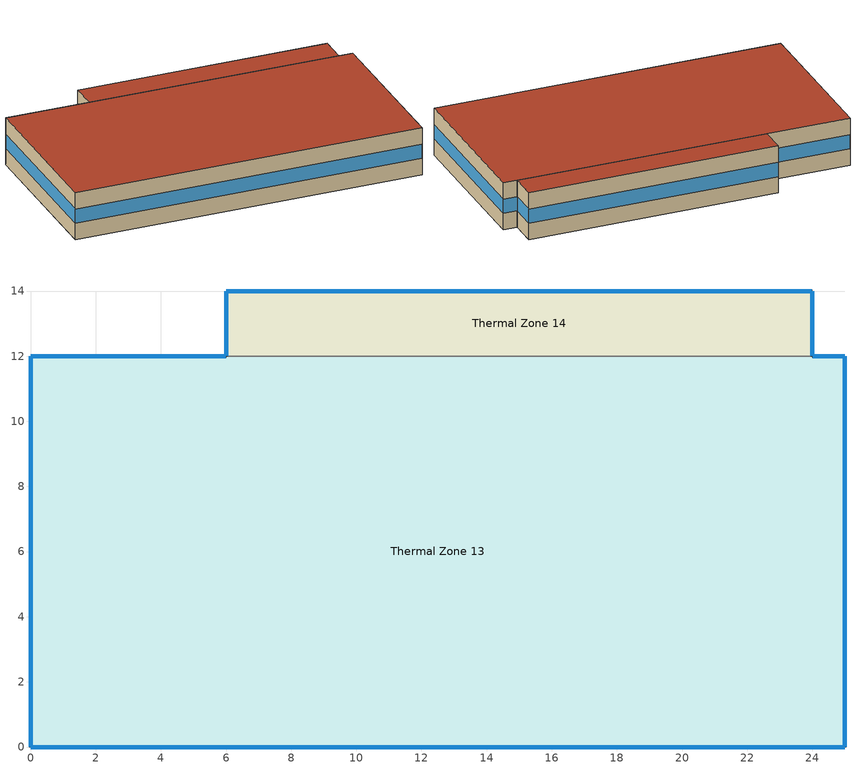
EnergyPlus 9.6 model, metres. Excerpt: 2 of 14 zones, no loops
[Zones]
Thermal Zone 13
 floor to Thermal Zone 11 (Interior Floor): 0,0 0,12 6,12 24,12 25,12 25,0 z21
 wall outside (Ext Wall): 6,12 0,12 0,0 25,0 25,12 24,12 z21:24.5
 wall to Thermal Zone 14 (Interior Wall): 24,12 6,12 z21:24.5
 window (Ext Window): 25,0.01 25,11.99 / 5.99,12 0.01,12 / 24.99,12 24.01,12 / 0.01,0 24.99,0 / 0,11.99 0,0.01 z22.22:23.27
 roof outside (Ext Roof): 25,0 25,12 24,12 6,12 0,12 0,0 z24.5
Thermal Zone 14
 floor to Thermal Zone 12 (Interior Floor): 6,12 6,14 24,14 24,12 z21
 wall outside (Ext Wall): 24,12 24,14 6,14 6,12 z21:24.5
 window (Ext Window): 24,12.01 24,13.99 / 23.99,14 6.01,14 / 6,13.99 6,12.01 z22.22:23.27
 roof outside (Ext Roof): 24,12 24,14 6,14 6,12 z24.5
[Building]
Building 1: North Axis {deg}=-0
[Site:Location]
Washington Dc Dulles IntL Ar: Latitude {deg}=38.98; Longitude {deg}=-77.47; Time Zone {hr}=-5; Elevation {m}=82
[SizingPeriod:DesignDay] Month=7; Day of Month=21; Day Type=SummerDesignDay; Daily Dry-Bulb Temperature Range {deltaC}=14.4; Dry-Bulb Temperature Range Modifier Type=DefaultMultipliers; Barometric Pressure {Pa}=86790; Wind Speed {m/s}=5; Wind Direction {deg}=340; Rain Indicator=No; Snow Indicator=No; Daylight Saving Time Indicator=No; Solar Model Indicator=ASHRAETau; ASHRAE Clear Sky Optical Depth for Beam Irradiance (taub)=0.339; ASHRAE Clear Sky Optical Depth for Diffuse Irradiance (taud)=2.366; Begin Environment Reset Mode=FullResetAtBeginEnvironment
Name | Maximum Dry-Bulb Temperature {C} | Humidity Condition Type | Wetbulb or DewPoint at Maximum Dry-Bulb {C} | Enthalpy at Maximum Dry-Bulb {J/kg}
SALT-LAKE-CITY-IAP Ann Clg .4% Condns DB=>MWB | 36.5 | Wetbulb | 17.1
SALT-LAKE-CITY-IAP Ann Clg .4% Condns DP=>MDB | 22.5 | Dewpoint | 15.6
SALT-LAKE-CITY-IAP Ann Clg .4% Condns Enth=>MDB | 30.8 | Enthalpy |  | 59300
SALT-LAKE-CITY-IAP Ann Clg .4% Condns WB=>MDB | 31.2 | Wetbulb | 19
[Material] Thermal Absorptance=0.9
Name | Roughness | Thickness m | Conductivity W/m-K | Density kg/m3 | Specific Heat J/kg-K | Solar Absorptance | Visible Absorptance
wall metal | Smooth | 0.2 | 45.28 | 7824 | 500 | 0.7 | 0.7
roof metal | Smooth | 0.25 | 45.28 | 7824 | 500 | 0.7 | 0.7
Wall Insulation [30]; Roof Insulation [30] | MediumRough | 0.1693 | 0.049 | 265 | 836.8 | 0.7 | 0.7
F16 Acoustic tile | MediumSmooth | 0.0191 | 0.06 | 368 | 590 | 0.3 | 0.3
M11 100mm lightweight concrete | MediumRough | 0.1016 | 0.53 | 1280 | 840 | 0.5 | 0.5
G01a 19mm gypsum board | MediumSmooth | 0.019 | 0.16 | 800 | 1090 | 0.4 | 0.4
[Material:AirGap]
Name | Thermal Resistance m2-K/W
F04 Wall air space resistance | 0.15
F05 Ceiling air space resistance | 0.18
[WindowMaterial:SimpleGlazingSystem]
Window Material Simple Glazing System: U-Factor W/m2-K=2.8; Solar Heat Gain Coefficient=0.35
[Construction]
Ext Roof: roof metal, Roof Insulation [30]
Ext Wall: wall metal, Wall Insulation [30]
Ext Window: Window Material Simple Glazing System
Interior Floor: F16 Acoustic tile, F05 Ceiling air space resistance, M11 100mm lightweight concrete
Interior Wall: G01a 19mm gypsum board, F04 Wall air space resistance, G01a 19mm gypsum board
[Zone]
Thermal Zone 13; Thermal Zone 14: 0, 0, 0, 21, , 1, , , , , , Yes
